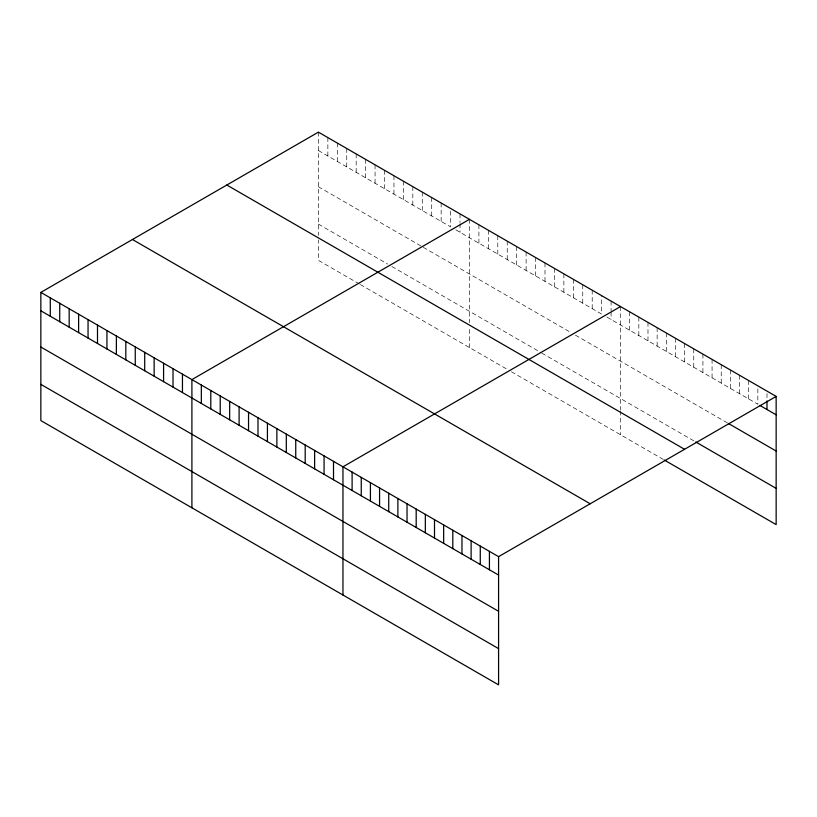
<?xml version="1.0" encoding="UTF-8"?>
<svg xmlns="http://www.w3.org/2000/svg" width="817" height="817" viewBox="0 0 817 817"><rect width="100%" height="100%" fill="white"/><g stroke="black" fill="none" stroke-linecap="round" stroke-linejoin="round"><path stroke-width="0.61" stroke-dasharray="4.08 3.06" d="M318.416 132.14L318.416 235.429M318.416 150.542L450.586 226.85L450.586 208.447M455.835 229.873L601.639 314.055L601.639 295.652M606.888 317.088L757.839 404.241L757.839 385.828M318.416 186.776L422.266 246.734M423.318 247.337L571.216 332.723M575.413 335.154L727.324 422.859M318.416 224.103L387.656 264.075M391.843 266.505L540.803 352.495M541.845 353.107L693.756 440.812M359.327 283.959L318.416 260.347L318.416 239.963M360.379 284.571L507.234 369.355M511.432 371.776L663.241 459.42M767 393.569L767 399.707M748.689 380.548L748.689 398.951M739.528 375.258L739.528 393.661M730.378 369.978L730.378 388.381M721.227 364.688L721.227 383.091M712.067 359.409L712.067 377.811M702.916 354.118L702.916 372.521M693.756 348.839L693.756 367.242M684.605 343.548L684.605 361.951M675.445 338.269L675.445 356.672M666.294 332.979L666.294 351.381M657.144 327.699L657.144 346.102M647.983 322.409L647.983 340.812M638.833 317.119L638.833 335.532M629.672 311.839L629.672 330.242M620.522 306.549L620.522 409.848M620.522 410.982L620.522 434.756M611.085 301.105L611.085 310.92M611.085 312.145L611.085 319.508M592.202 290.198L592.202 308.601M582.756 284.755L582.756 303.158M573.32 279.302L573.32 297.705M563.873 273.848L563.873 292.251M554.437 268.395L554.437 286.798M545 262.951L545 281.354M535.554 257.498L535.554 275.901M526.117 252.044L526.117 270.447M516.671 246.601L516.671 265.004M507.234 241.148L507.234 259.551M497.788 235.694L497.788 254.097M488.352 230.241L488.352 248.654M478.915 224.798L478.915 243.2M469.469 219.344L469.469 322.644M469.469 329.435L469.469 347.552M460.032 213.891L460.032 222.479M460.032 223.705L460.032 232.294M441.149 202.994L441.149 221.397M431.713 197.54L431.713 215.943M422.266 192.087L422.266 210.5M412.83 186.644L412.83 205.047M403.384 181.19L403.384 199.593M393.947 175.737L393.947 194.14M384.501 170.293L384.501 188.696M375.064 164.84L375.064 183.243M365.628 159.386L365.628 177.789M356.181 153.933L356.181 172.346M346.745 148.49L346.745 166.893M337.298 143.036L337.298 161.439M327.862 137.583L327.862 155.986"/><path stroke-width="1.23" d="M40.85 292.394L498.584 556.653L498.584 684.86L40.85 420.592L40.85 292.394L318.416 132.14L776.15 396.408L776.15 524.606L664.262 460.012M469.469 219.344L191.903 379.599L191.903 507.806M620.522 306.549L342.956 466.803L342.956 595.011M498.584 556.653L776.15 396.408M759.871 405.416L776.15 414.811M728.345 423.441L776.15 451.045M695.788 441.987L776.15 488.372M226.82 185.02L684.554 449.289M132.446 239.504L590.18 503.772M40.85 310.797L498.584 575.066M40.85 347.031L498.584 611.3M40.85 384.358L498.584 648.627M767 400.933L767 409.521M489.424 551.373L489.424 569.776M480.273 546.083L480.273 564.486M471.113 540.803L471.113 559.206M461.962 535.513L461.962 553.916M452.812 530.233L452.812 548.636M443.651 524.943L443.651 543.346M434.501 519.663L434.501 538.066M425.34 514.373L425.34 532.776M416.19 509.093L416.19 527.496M407.029 503.803L407.029 522.206M397.879 498.523L397.879 516.926M388.729 493.233L388.729 511.636M379.568 487.943L379.568 506.356M370.418 482.663L370.418 501.066M361.257 477.373L361.257 495.776M352.107 472.093L352.107 490.496M333.51 461.36L333.51 479.763M324.073 455.906L324.073 474.309M314.627 450.453L314.627 468.856M305.19 444.999L305.19 463.413M295.744 439.556L295.744 457.959M286.307 434.103L286.307 452.506M276.871 428.649L276.871 447.052M267.425 423.206L267.425 441.609M257.988 417.753L257.988 436.155M248.542 412.299L248.542 430.702M239.105 406.846L239.105 425.259M229.659 401.402L229.659 419.805M220.222 395.949L220.222 414.352M210.786 390.495L210.786 408.898M201.339 385.052L201.339 403.455M182.457 374.145L182.457 392.548M173.02 368.692L173.02 387.105M163.584 363.248L163.584 381.651M154.137 357.795L154.137 376.198M144.701 352.341L144.701 370.744M135.254 346.898L135.254 365.301M125.818 341.445L125.818 359.848M116.371 335.991L116.371 354.394M106.935 330.548L106.935 348.951M97.499 325.095L97.499 343.497M88.052 319.641L88.052 338.044M78.616 314.188L78.616 332.59M69.169 308.744L69.169 327.147M59.733 303.291L59.733 321.694M50.286 297.837L50.286 316.24"/></g></svg>
